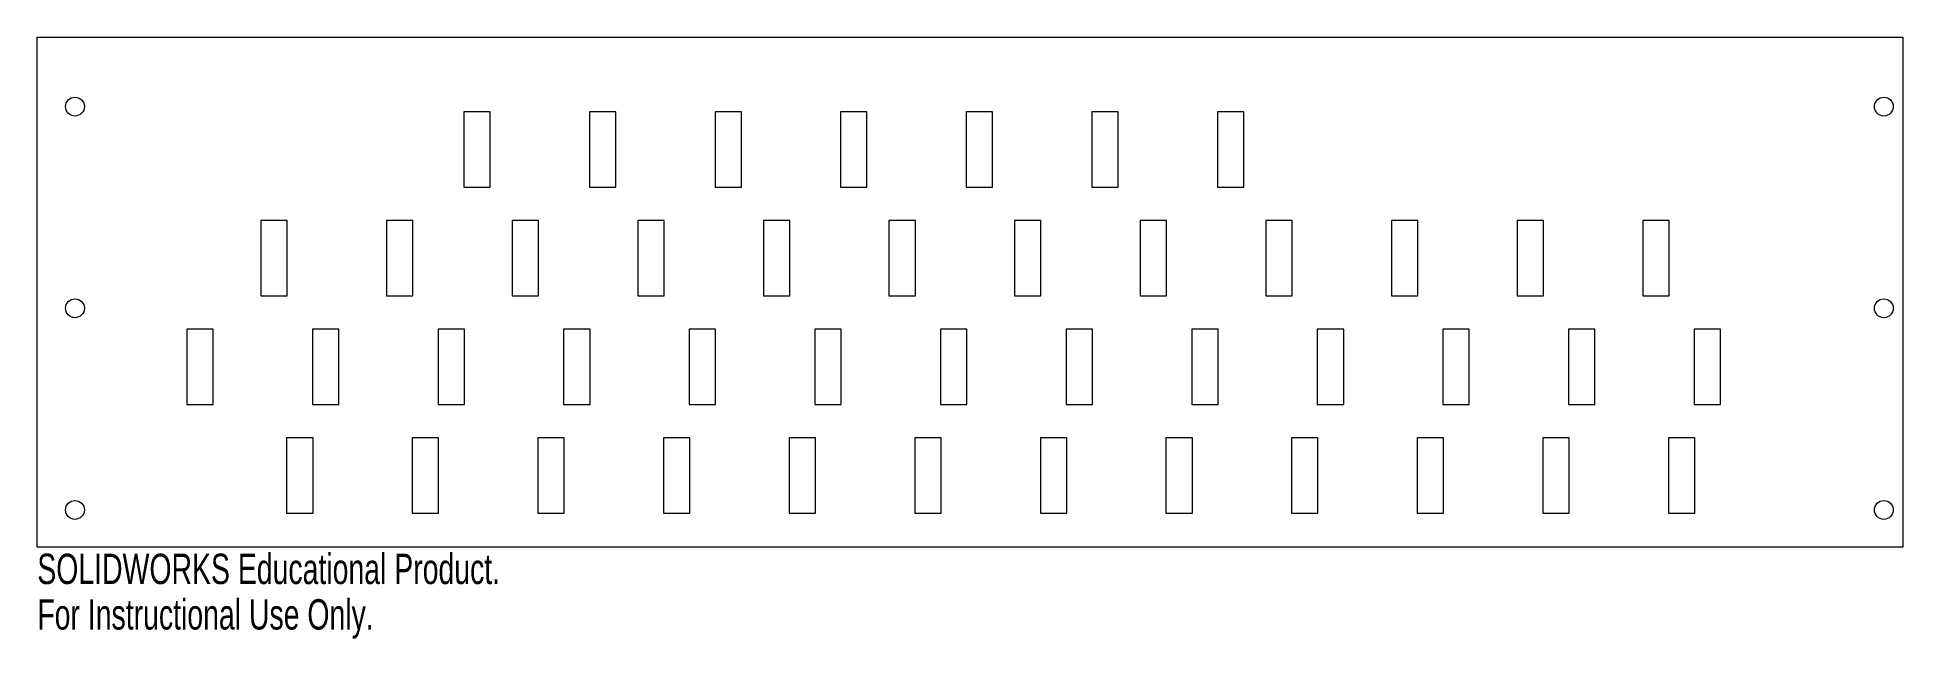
# Model space of a CAD drawing. Header units: millimetres. Extents: x 0 to 297, y -15 to 81.
import ezdxf

# ---------------------------------------------------------------- set-up
doc = ezdxf.new("R2010")
doc.units = ezdxf.units.MM
doc.styles.add('SLDTEXTSTYLE0', font='TXT', dxfattribs={"width": 0.7})

msp = doc.modelspace()

# ---------------------------------------------------------------- linework, layer by layer
at = {"color": 7, "linetype": 'Continuous', "lineweight": 15}
for p, q in [((0, 81.23), (297, 81.23)), ((0, 0), (0, 81.23)), ((297, 81.23), (297, 0)), ((67.9, 69.37), (67.9, 57.37)), ((72.1, 69.37), (67.9, 69.37)), ((72.1, 57.37), (72.1, 69.37)), ((87.9, 69.37), (87.9, 57.37)), ((92.1, 69.37), (87.9, 69.37)), ((92.1, 57.37), (92.1, 69.37)), ((107.9, 69.37), (107.9, 57.37)), ((112.1, 69.37), (107.9, 69.37)), ((112.1, 57.37), (112.1, 69.37)), ((127.9, 69.37), (127.9, 57.37)), ((132.1, 69.37), (127.9, 69.37)), ((132.1, 57.37), (132.1, 69.37)), ((147.9, 69.37), (147.9, 57.37)), ((152.1, 69.37), (147.9, 69.37)), ((152.1, 57.37), (152.1, 69.37)), ((167.9, 69.37), (167.9, 57.37)), ((172.1, 69.37), (167.9, 69.37)), ((172.1, 57.37), (172.1, 69.37)), ((187.9, 69.37), (187.9, 57.37)), ((192.1, 69.37), (187.9, 69.37)), ((192.1, 57.37), (192.1, 69.37)), ((67.9, 57.37), (72.1, 57.37)), ((87.9, 57.37), (92.1, 57.37)), ((107.9, 57.37), (112.1, 57.37)), ((127.9, 57.37), (132.1, 57.37)), ((147.9, 57.37), (152.1, 57.37)), ((167.9, 57.37), (172.1, 57.37)), ((187.9, 57.37), (192.1, 57.37)), ((35.6, 52.05), (35.6, 40.05)), ((39.8, 52.05), (35.6, 52.05)), ((39.8, 40.05), (39.8, 52.05)), ((55.6, 52.05), (55.6, 40.05)), ((59.8, 52.05), (55.6, 52.05)), ((59.8, 40.05), (59.8, 52.05)), ((75.6, 52.05), (75.6, 40.05)), ((79.8, 52.05), (75.6, 52.05)), ((79.8, 40.05), (79.8, 52.05)), ((95.6, 52.05), (95.6, 40.05)), ((99.8, 52.05), (95.6, 52.05)), ((99.8, 40.05), (99.8, 52.05)), ((115.6, 52.05), (115.6, 40.05)), ((119.8, 52.05), (115.6, 52.05)), ((119.8, 40.05), (119.8, 52.05)), ((135.6, 52.05), (135.6, 40.05)), ((139.8, 52.05), (135.6, 52.05)), ((139.8, 40.05), (139.8, 52.05)), ((155.6, 52.05), (155.6, 40.05)), ((159.8, 52.05), (155.6, 52.05)), ((159.8, 40.05), (159.8, 52.05)), ((175.6, 52.05), (175.6, 40.05)), ((179.8, 52.05), (175.6, 52.05)), ((179.8, 40.05), (179.8, 52.05)), ((195.6, 52.05), (195.6, 40.05)), ((199.8, 52.05), (195.6, 52.05)), ((199.8, 40.05), (199.8, 52.05)), ((215.6, 52.05), (215.6, 40.05)), ((219.8, 52.05), (215.6, 52.05)), ((219.8, 40.05), (219.8, 52.05)), ((235.6, 52.05), (235.6, 40.05)), ((239.8, 52.05), (235.6, 52.05)), ((239.8, 40.05), (239.8, 52.05)), ((255.6, 52.05), (255.6, 40.05)), ((259.8, 52.05), (255.6, 52.05)), ((259.8, 40.05), (259.8, 52.05)), ((35.6, 40.05), (39.8, 40.05)), ((55.6, 40.05), (59.8, 40.05)), ((75.6, 40.05), (79.8, 40.05)), ((95.6, 40.05), (99.8, 40.05)), ((115.6, 40.05), (119.8, 40.05)), ((135.6, 40.05), (139.8, 40.05)), ((155.6, 40.05), (159.8, 40.05)), ((175.6, 40.05), (179.8, 40.05)), ((195.6, 40.05), (199.8, 40.05)), ((215.6, 40.05), (219.8, 40.05)), ((235.6, 40.05), (239.8, 40.05)), ((255.6, 40.05), (259.8, 40.05)), ((23.8, 34.73), (23.8, 22.73)), ((28, 34.73), (23.8, 34.73)), ((28, 22.73), (28, 34.73)), ((43.8, 34.73), (43.8, 22.73)), ((48, 34.73), (43.8, 34.73)), ((48, 22.73), (48, 34.73)), ((63.8, 34.73), (63.8, 22.73)), ((68, 34.73), (63.8, 34.73)), ((68, 22.73), (68, 34.73)), ((83.8, 34.73), (83.8, 22.73)), ((88, 34.73), (83.8, 34.73)), ((88, 22.73), (88, 34.73)), ((103.8, 34.73), (103.8, 22.73)), ((108, 34.73), (103.8, 34.73)), ((108, 22.73), (108, 34.73)), ((123.8, 34.73), (123.8, 22.73)), ((128, 34.73), (123.8, 34.73)), ((128, 22.73), (128, 34.73)), ((143.8, 34.73), (143.8, 22.73)), ((148, 34.73), (143.8, 34.73)), ((148, 22.73), (148, 34.73)), ((163.8, 34.73), (163.8, 22.73)), ((168, 34.73), (163.8, 34.73)), ((168, 22.73), (168, 34.73)), ((183.8, 34.73), (183.8, 22.73)), ((188, 34.73), (183.8, 34.73)), ((188, 22.73), (188, 34.73)), ((203.8, 34.73), (203.8, 22.73)), ((208, 34.73), (203.8, 34.73)), ((208, 22.73), (208, 34.73)), ((223.8, 34.73), (223.8, 22.73)), ((228, 34.73), (223.8, 34.73)), ((228, 22.73), (228, 34.73)), ((243.8, 34.73), (243.8, 22.73)), ((248, 34.73), (243.8, 34.73)), ((248, 22.73), (248, 34.73)), ((263.8, 34.73), (263.8, 22.73)), ((268, 34.73), (263.8, 34.73)), ((268, 22.73), (268, 34.73)), ((23.8, 22.73), (28, 22.73)), ((43.8, 22.73), (48, 22.73)), ((63.8, 22.73), (68, 22.73)), ((83.8, 22.73), (88, 22.73)), ((103.8, 22.73), (108, 22.73)), ((123.8, 22.73), (128, 22.73)), ((143.8, 22.73), (148, 22.73)), ((163.8, 22.73), (168, 22.73)), ((183.8, 22.73), (188, 22.73)), ((203.8, 22.73), (208, 22.73)), ((223.8, 22.73), (228, 22.73)), ((243.8, 22.73), (248, 22.73)), ((263.8, 22.73), (268, 22.73)), ((39.7, 17.41), (39.7, 5.41)), ((43.9, 17.41), (39.7, 17.41)), ((43.9, 5.41), (43.9, 17.41)), ((59.7, 17.41), (59.7, 5.41)), ((63.9, 17.41), (59.7, 17.41)), ((63.9, 5.41), (63.9, 17.41)), ((79.7, 17.41), (79.7, 5.41)), ((83.9, 17.41), (79.7, 17.41)), ((83.9, 5.41), (83.9, 17.41)), ((99.7, 17.41), (99.7, 5.41)), ((103.9, 17.41), (99.7, 17.41)), ((103.9, 5.41), (103.9, 17.41)), ((119.7, 17.41), (119.7, 5.41)), ((123.9, 17.41), (119.7, 17.41)), ((123.9, 5.41), (123.9, 17.41)), ((139.7, 17.41), (139.7, 5.41)), ((143.9, 17.41), (139.7, 17.41)), ((143.9, 5.41), (143.9, 17.41)), ((159.7, 17.41), (159.7, 5.41)), ((163.9, 17.41), (159.7, 17.41)), ((163.9, 5.41), (163.9, 17.41)), ((179.7, 17.41), (179.7, 5.41)), ((183.9, 17.41), (179.7, 17.41)), ((183.9, 5.41), (183.9, 17.41)), ((199.7, 17.41), (199.7, 5.41)), ((203.9, 17.41), (199.7, 17.41)), ((203.9, 5.41), (203.9, 17.41)), ((219.7, 17.41), (219.7, 5.41)), ((223.9, 17.41), (219.7, 17.41)), ((223.9, 5.41), (223.9, 17.41)), ((239.7, 17.41), (239.7, 5.41)), ((243.9, 17.41), (239.7, 17.41)), ((243.9, 5.41), (243.9, 17.41)), ((259.7, 17.41), (259.7, 5.41)), ((263.9, 17.41), (259.7, 17.41)), ((263.9, 5.41), (263.9, 17.41)), ((39.7, 5.41), (43.9, 5.41)), ((59.7, 5.41), (63.9, 5.41)), ((79.7, 5.41), (83.9, 5.41)), ((99.7, 5.41), (103.9, 5.41)), ((119.7, 5.41), (123.9, 5.41)), ((139.7, 5.41), (143.9, 5.41)), ((159.7, 5.41), (163.9, 5.41)), ((179.7, 5.41), (183.9, 5.41)), ((199.7, 5.41), (203.9, 5.41)), ((219.7, 5.41), (223.9, 5.41)), ((239.7, 5.41), (243.9, 5.41)), ((259.7, 5.41), (263.9, 5.41)), ((297, 0), (0, 0))]:
    msp.add_line(p, q, dxfattribs=at)
for centre in [(6, 70.19), (294, 70.19), (6, 38.07), (294, 38.07), (6, 5.95), (294, 5.95)]:
    msp.add_circle(centre, 1.5, dxfattribs=at)

# ---------------------------------------------------------------- texts
at = {"color": 7, "linetype": 'Continuous', "char_height": 4.8336, "attachment_point": 1, "style": 'SLDTEXTSTYLE0'}
for s, insert in [('SOLIDWORKS Educational Product.', (0, -1.02)), ('For Instructional Use Only.', (0, -8.27))]:
    msp.add_mtext(s, dxfattribs=dict(at, insert=insert))

doc.saveas('drawing.dxf')
